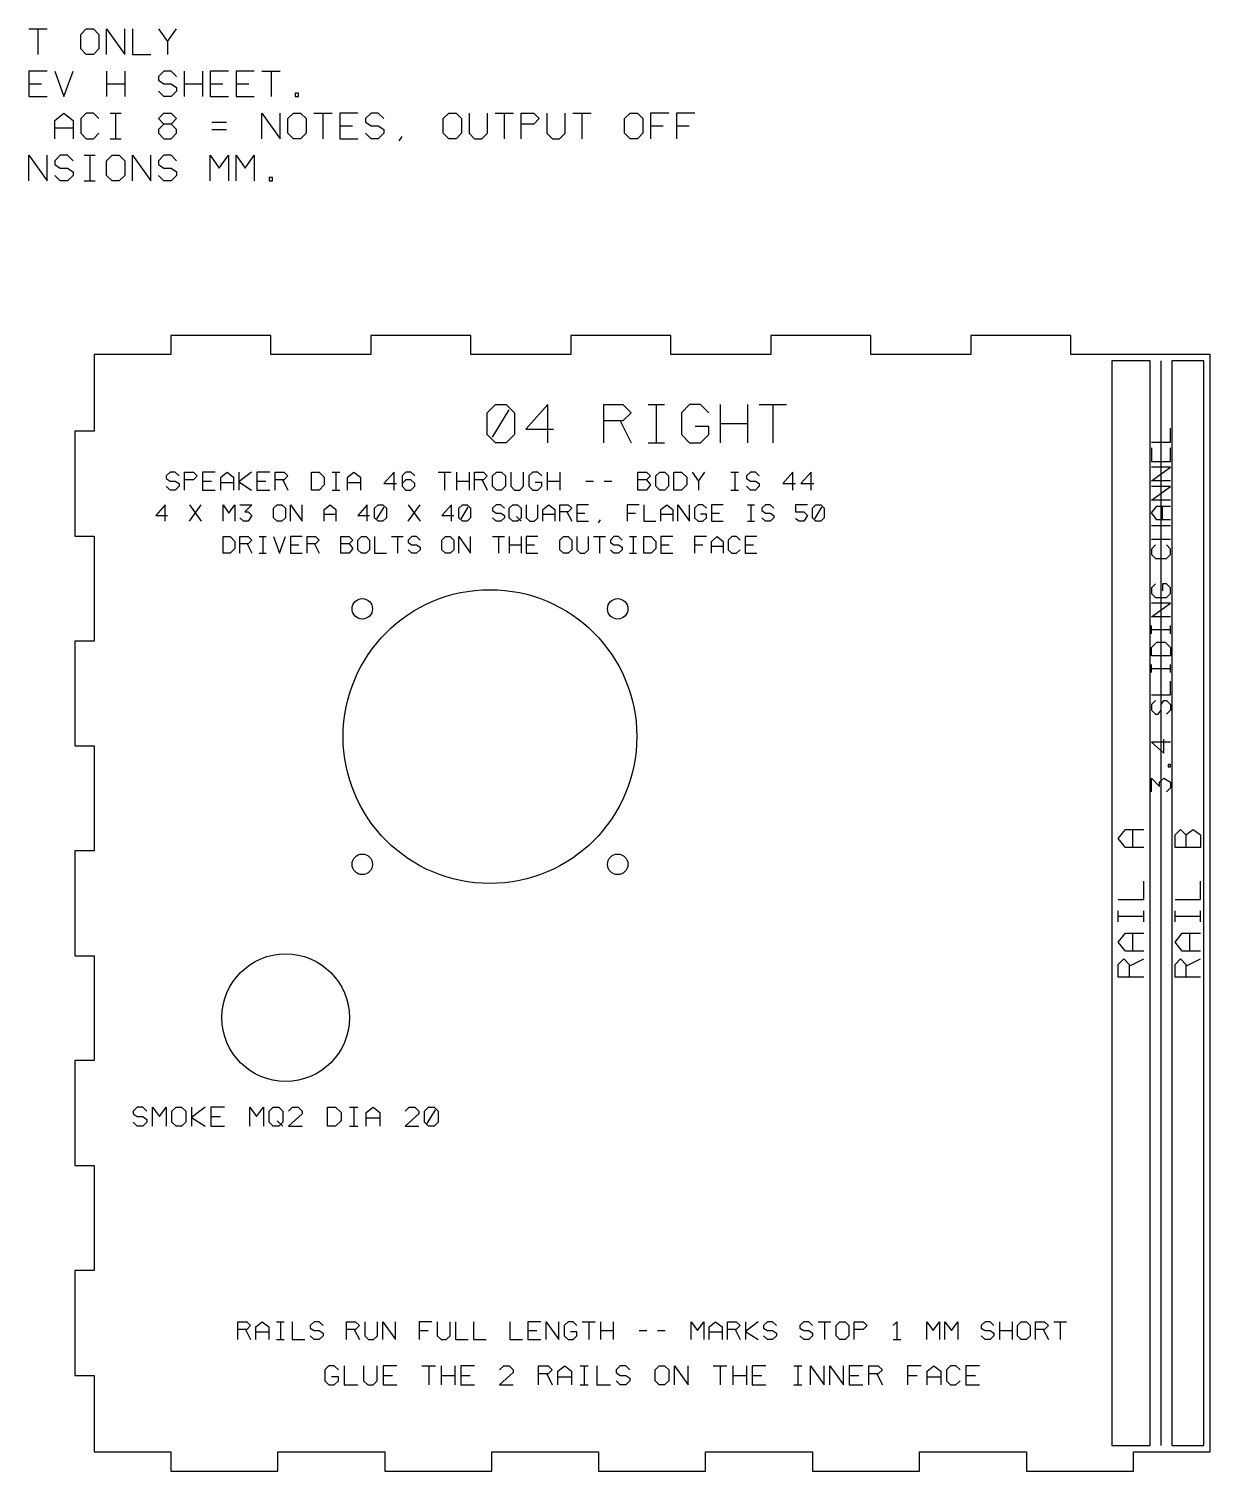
# Model space of a CAD drawing. Extents: x 10 to 378, y 10 to 236.
# Drawn here: x 192.6 to 377.6, y 10 to 235.8 of the extents above; entities that cross this region are included whole.
import ezdxf

# ---------------------------------------------------------------- set-up
doc = ezdxf.new("R2010")
doc.units = 0
for name, color, linetype in [('CUT', 1, 'Continuous'), ('ENGRAVE', 5, 'Continuous'), ('NOTES', 8, 'Continuous')]:
    doc.layers.add(name, color=color, linetype=linetype)

msp = doc.modelspace()

# ---------------------------------------------------------------- linework, layer by layer
at = {"layer": 'CUT', "color": 1}
msp.add_lwpolyline([(202.8, 13), (214.8, 13), (214.8, 10), (231.56, 10), (231.56, 13), (248.31, 13), (248.31, 10), (265.07, 10), (265.07, 13), (281.82, 13), (281.82, 10), (298.58, 10), (298.58, 13), (315.33, 13), (315.33, 10), (332.09, 10), (332.09, 13), (348.84, 13), (348.84, 10), (365.6, 10), (365.6, 13), (377.6, 13), (377.6, 184.8), (355.8, 184.8), (355.8, 187.8), (340.13, 187.8), (340.13, 184.8), (324.47, 184.8), (324.47, 187.8), (308.8, 187.8), (308.8, 184.8), (293.13, 184.8), (293.13, 187.8), (277.47, 187.8), (277.47, 184.8), (261.8, 184.8), (261.8, 187.8), (246.13, 187.8), (246.13, 184.8), (230.47, 184.8), (230.47, 187.8), (214.8, 187.8), (214.8, 184.8), (202.8, 184.8), (202.8, 172.8), (199.8, 172.8), (199.8, 156.38), (202.8, 156.38), (202.8, 139.96), (199.8, 139.96), (199.8, 123.53), (202.8, 123.53), (202.8, 107.11), (199.8, 107.11), (199.8, 90.69), (202.8, 90.69), (202.8, 74.27), (199.8, 74.27), (199.8, 57.84), (202.8, 57.84), (202.8, 41.42), (199.8, 41.42), (199.8, 25), (202.8, 25)], close=True, dxfattribs=at)
for centre, radius in [((264.8, 125), 23), ((244.8, 145), 1.6), ((284.8, 145), 1.6), ((244.8, 105), 1.6), ((284.8, 105), 1.6), ((232.8, 81), 10)]:
    msp.add_circle(centre, radius, dxfattribs=at)
at = {"layer": 'ENGRAVE', "color": 5}
for points in [[(362.2, 14), (368.2, 14), (368.2, 183.8), (362.2, 183.8)], [(371.6, 14), (376.6, 14), (376.6, 183.8), (371.6, 183.8)]]:
    msp.add_lwpolyline(points, close=True, dxfattribs=at)
for points in [[(369.9, 14), (369.9, 183.8)], [(265.64, 177), (267.36, 177), (268.64, 175.71), (268.64, 172.29), (267.36, 171), (265.64, 171), (264.36, 172.29), (264.36, 175.71), (265.64, 177)], [(265.21, 171.86), (267.79, 176.14)], [(273.87, 171), (273.87, 177), (270.44, 173.14), (274.73, 173.14)], [(282.61, 171), (282.61, 177), (285.61, 177), (286.9, 175.71), (285.61, 174.43), (282.61, 174.43)], [(289.56, 177), (292.13, 177)], [(290.84, 177), (290.84, 171)], [(299.07, 175.71), (297.79, 177), (296.07, 177), (294.79, 175.71), (294.79, 172.29), (296.07, 171), (297.79, 171), (299.07, 172.29), (299.07, 173.57), (296.93, 173.57)], [(300.87, 177), (300.87, 171)], [(305.16, 177), (305.16, 171)], [(306.96, 177), (311.24, 177)], [(309.1, 177), (309.1, 171)], [(285.19, 174.43), (286.9, 171)], [(300.87, 174), (305.16, 174)], [(368.4, 171.11), (371.4, 171.11), (371.4, 173.26)], [(289.56, 171), (292.13, 171)], [(368.4, 170.21), (368.4, 168.07), (371.4, 168.07), (371.4, 170.21)], [(369.9, 168.07), (369.9, 169.57)], [(371.4, 165.03), (368.4, 165.03), (371.4, 167.17), (368.4, 167.17)], [(216.1, 165.8), (215.5, 166.4), (214.7, 166.4), (214.1, 165.8), (214.1, 165.4), (214.7, 165), (215.5, 165), (216.1, 164.6), (216.1, 164.2), (215.5, 163.6), (214.7, 163.6), (214.1, 164.2)], [(216.94, 163.6), (216.94, 166.4), (218.34, 166.4), (218.94, 165.8), (218.34, 165.2), (216.94, 165.2)], [(221.78, 166.4), (219.78, 166.4), (219.78, 163.6), (221.78, 163.6)], [(219.78, 165), (221.18, 165)], [(222.62, 163.6), (222.62, 165.6), (223.62, 166.4), (224.62, 165.6), (224.62, 163.6)], [(225.46, 166.4), (225.46, 163.6)], [(227.46, 166.4), (225.46, 164.88)], [(225.46, 164.88), (227.46, 163.6)], [(230.3, 166.4), (228.3, 166.4), (228.3, 163.6), (230.3, 163.6)], [(228.3, 165), (229.7, 165)], [(231.14, 163.6), (231.14, 166.4), (232.54, 166.4), (233.14, 165.8), (232.54, 165.2), (231.14, 165.2)], [(232.34, 165.2), (233.14, 163.6)], [(236.82, 163.6), (236.82, 166.4), (238.02, 166.4), (238.82, 165.6), (238.82, 164.4), (238.02, 163.6), (236.82, 163.6)], [(240.06, 166.4), (241.26, 166.4)], [(240.66, 166.4), (240.66, 163.6)], [(242.5, 163.6), (242.5, 165.6), (243.5, 166.4), (244.5, 165.6), (244.5, 163.6)], [(249.78, 163.6), (249.78, 166.4), (248.18, 164.6), (250.18, 164.6)], [(253.02, 165.8), (252.42, 166.4), (251.62, 166.4), (251.02, 165.8), (251.02, 164.2), (251.62, 163.6), (252.42, 163.6), (253.02, 164.2), (253.02, 164.6), (252.42, 165.2), (251.62, 165.2), (251.02, 164.6)], [(256.7, 166.4), (258.7, 166.4)], [(257.7, 166.4), (257.7, 163.6)], [(259.54, 166.4), (259.54, 163.6)], [(259.54, 165), (261.54, 165)], [(261.54, 166.4), (261.54, 163.6)], [(262.38, 163.6), (262.38, 166.4), (263.78, 166.4), (264.38, 165.8), (263.78, 165.2), (262.38, 165.2)], [(263.58, 165.2), (264.38, 163.6)], [(265.82, 166.4), (266.62, 166.4), (267.22, 165.8), (267.22, 164.2), (266.62, 163.6), (265.82, 163.6), (265.22, 164.2), (265.22, 165.8), (265.82, 166.4)], [(268.06, 166.4), (268.06, 164.2), (268.66, 163.6), (269.46, 163.6), (270.06, 164.2), (270.06, 166.4)], [(272.9, 165.8), (272.3, 166.4), (271.5, 166.4), (270.9, 165.8), (270.9, 164.2), (271.5, 163.6), (272.3, 163.6), (272.9, 164.2), (272.9, 164.8), (271.9, 164.8)], [(273.74, 166.4), (273.74, 163.6)], [(273.74, 165), (275.74, 165)], [(275.74, 166.4), (275.74, 163.6)], [(279.82, 165), (281.02, 165)], [(282.66, 165), (283.86, 165)], [(287.94, 163.6), (287.94, 166.4), (289.34, 166.4), (289.94, 165.8), (289.34, 165.2), (287.94, 165.2)], [(289.34, 165.2), (289.94, 164.4), (289.34, 163.6), (287.94, 163.6)], [(291.38, 166.4), (292.18, 166.4), (292.78, 165.8), (292.78, 164.2), (292.18, 163.6), (291.38, 163.6), (290.78, 164.2), (290.78, 165.8), (291.38, 166.4)], [(293.62, 163.6), (293.62, 166.4), (294.82, 166.4), (295.62, 165.6), (295.62, 164.4), (294.82, 163.6), (293.62, 163.6)], [(296.46, 166.4), (297.46, 165), (298.46, 166.4)], [(297.46, 165), (297.46, 163.6)], [(302.54, 166.4), (303.74, 166.4)], [(303.14, 166.4), (303.14, 163.6)], [(306.98, 165.8), (306.38, 166.4), (305.58, 166.4), (304.98, 165.8), (304.98, 165.4), (305.58, 165), (306.38, 165), (306.98, 164.6), (306.98, 164.2), (306.38, 163.6), (305.58, 163.6), (304.98, 164.2)], [(312.26, 163.6), (312.26, 166.4), (310.66, 164.6), (312.66, 164.6)], [(315.1, 163.6), (315.1, 166.4), (313.5, 164.6), (315.5, 164.6)], [(222.62, 164.8), (224.62, 164.8)], [(240.06, 163.6), (241.26, 163.6)], [(242.5, 164.8), (244.5, 164.8)], [(302.54, 163.6), (303.74, 163.6)], [(371.4, 161.99), (368.4, 161.99), (371.4, 164.13), (368.4, 164.13)], [(213.93, 158.7), (213.93, 161.3), (212.45, 159.63), (214.3, 159.63)], [(217.72, 161.3), (219.58, 158.7)], [(217.72, 158.7), (219.58, 161.3)], [(223, 158.7), (223, 161.3), (223.92, 160), (224.85, 161.3), (224.85, 158.7)], [(225.63, 161.3), (227.49, 161.3), (226.38, 160.19), (226.93, 160.19), (227.49, 159.63), (226.93, 158.7), (226.19, 158.7), (225.63, 159.26)], [(231.46, 161.3), (232.21, 161.3), (232.76, 160.74), (232.76, 159.26), (232.21, 158.7), (231.46, 158.7), (230.91, 159.26), (230.91, 160.74), (231.46, 161.3)], [(233.54, 158.7), (233.54, 161.3), (235.4, 158.7), (235.4, 161.3)], [(238.82, 158.7), (238.82, 160.56), (239.75, 161.3), (240.68, 160.56), (240.68, 158.7)], [(245.58, 158.7), (245.58, 161.3), (244.09, 159.63), (245.95, 159.63)], [(247.29, 161.3), (248.03, 161.3), (248.59, 160.74), (248.59, 159.26), (248.03, 158.7), (247.29, 158.7), (246.73, 159.26), (246.73, 160.74), (247.29, 161.3)], [(247.1, 159.07), (248.22, 160.93)], [(252, 161.3), (253.86, 158.7)], [(252, 158.7), (253.86, 161.3)], [(258.76, 158.7), (258.76, 161.3), (257.28, 159.63), (259.14, 159.63)], [(260.47, 161.3), (261.22, 161.3), (261.77, 160.74), (261.77, 159.26), (261.22, 158.7), (260.47, 158.7), (259.92, 159.26), (259.92, 160.74), (260.47, 161.3)], [(260.29, 159.07), (261.4, 160.93)], [(267.05, 160.74), (266.49, 161.3), (265.75, 161.3), (265.19, 160.74), (265.19, 160.37), (265.75, 160), (266.49, 160), (267.05, 159.63), (267.05, 159.26), (266.49, 158.7), (265.75, 158.7), (265.19, 159.26)], [(268.38, 161.3), (269.13, 161.3), (269.68, 160.74), (269.68, 159.26), (269.13, 158.7), (268.38, 158.7), (267.83, 159.26), (267.83, 160.74), (268.38, 161.3)], [(270.46, 161.3), (270.46, 159.26), (271.02, 158.7), (271.76, 158.7), (272.32, 159.26), (272.32, 161.3)], [(273.1, 158.7), (273.1, 160.56), (274.03, 161.3), (274.96, 160.56), (274.96, 158.7)], [(275.74, 158.7), (275.74, 161.3), (277.04, 161.3), (277.6, 160.74), (277.04, 160.19), (275.74, 160.19)], [(280.23, 161.3), (278.38, 161.3), (278.38, 158.7), (280.23, 158.7)], [(288.14, 161.3), (286.29, 161.3), (286.29, 158.7)], [(288.92, 161.3), (288.92, 158.7), (290.78, 158.7)], [(291.56, 158.7), (291.56, 160.56), (292.49, 161.3), (293.42, 160.56), (293.42, 158.7)], [(294.2, 158.7), (294.2, 161.3), (296.06, 158.7), (296.06, 161.3)], [(298.69, 160.74), (298.14, 161.3), (297.39, 161.3), (296.84, 160.74), (296.84, 159.26), (297.39, 158.7), (298.14, 158.7), (298.69, 159.26), (298.69, 159.81), (297.76, 159.81)], [(301.33, 161.3), (299.47, 161.3), (299.47, 158.7), (301.33, 158.7)], [(305.12, 161.3), (306.23, 161.3)], [(305.68, 161.3), (305.68, 158.7)], [(309.24, 160.74), (308.68, 161.3), (307.94, 161.3), (307.38, 160.74), (307.38, 160.37), (307.94, 160), (308.68, 160), (309.24, 159.63), (309.24, 159.26), (308.68, 158.7), (307.94, 158.7), (307.38, 159.26)], [(314.52, 161.3), (312.66, 161.3), (312.66, 160.19), (313.96, 160.19), (314.52, 159.63), (313.96, 158.7), (313.22, 158.7), (312.66, 159.07)], [(315.85, 161.3), (316.6, 161.3), (317.15, 160.74), (317.15, 159.26), (316.6, 158.7), (315.85, 158.7), (315.3, 159.26), (315.3, 160.74), (315.85, 161.3)], [(315.67, 159.07), (316.78, 160.93)], [(371.4, 158.94), (369.26, 158.94), (368.4, 160.01), (369.26, 161.09), (371.4, 161.09)], [(370.11, 158.94), (370.11, 161.09)], [(238.82, 159.81), (240.68, 159.81)], [(268.94, 159.44), (269.68, 158.7)], [(273.1, 159.81), (274.96, 159.81)], [(276.85, 160.19), (277.6, 158.7)], [(278.38, 160), (279.68, 160)], [(282.05, 158.92), (281.76, 158.48)], [(286.29, 160), (287.59, 160)], [(291.56, 159.81), (293.42, 159.81)], [(299.47, 160), (300.77, 160)], [(305.12, 158.7), (306.23, 158.7)], [(223, 153.7), (223, 156.3), (224.11, 156.3), (224.85, 155.56), (224.85, 154.44), (224.11, 153.7), (223, 153.7)], [(225.63, 153.7), (225.63, 156.3), (226.93, 156.3), (227.49, 155.74), (226.93, 155.19), (225.63, 155.19)], [(228.64, 156.3), (229.76, 156.3)], [(229.2, 156.3), (229.2, 153.7)], [(230.91, 156.3), (231.84, 153.7), (232.76, 156.3)], [(235.4, 156.3), (233.54, 156.3), (233.54, 153.7), (235.4, 153.7)], [(236.18, 153.7), (236.18, 156.3), (237.48, 156.3), (238.04, 155.74), (237.48, 155.19), (236.18, 155.19)], [(241.46, 153.7), (241.46, 156.3), (242.76, 156.3), (243.31, 155.74), (242.76, 155.19), (241.46, 155.19)], [(244.65, 156.3), (245.39, 156.3), (245.95, 155.74), (245.95, 154.26), (245.39, 153.7), (244.65, 153.7), (244.09, 154.26), (244.09, 155.74), (244.65, 156.3)], [(246.73, 156.3), (246.73, 153.7), (248.59, 153.7)], [(249.37, 156.3), (251.22, 156.3)], [(250.3, 156.3), (250.3, 153.7)], [(253.86, 155.74), (253.3, 156.3), (252.56, 156.3), (252, 155.74), (252, 155.37), (252.56, 155), (253.3, 155), (253.86, 154.63), (253.86, 154.26), (253.3, 153.7), (252.56, 153.7), (252, 154.26)], [(257.84, 156.3), (258.58, 156.3), (259.14, 155.74), (259.14, 154.26), (258.58, 153.7), (257.84, 153.7), (257.28, 154.26), (257.28, 155.74), (257.84, 156.3)], [(259.92, 153.7), (259.92, 156.3), (261.77, 153.7), (261.77, 156.3)], [(265.19, 156.3), (267.05, 156.3)], [(266.12, 156.3), (266.12, 153.7)], [(267.83, 156.3), (267.83, 153.7)], [(269.68, 156.3), (269.68, 153.7)], [(272.32, 156.3), (270.46, 156.3), (270.46, 153.7), (272.32, 153.7)], [(276.3, 156.3), (277.04, 156.3), (277.6, 155.74), (277.6, 154.26), (277.04, 153.7), (276.3, 153.7), (275.74, 154.26), (275.74, 155.74), (276.3, 156.3)], [(278.38, 156.3), (278.38, 154.26), (278.93, 153.7), (279.68, 153.7), (280.23, 154.26), (280.23, 156.3)], [(281.01, 156.3), (282.87, 156.3)], [(281.94, 156.3), (281.94, 153.7)], [(285.51, 155.74), (284.95, 156.3), (284.21, 156.3), (283.65, 155.74), (283.65, 155.37), (284.21, 155), (284.95, 155), (285.51, 154.63), (285.51, 154.26), (284.95, 153.7), (284.21, 153.7), (283.65, 154.26)], [(286.66, 156.3), (287.77, 156.3)], [(287.22, 156.3), (287.22, 153.7)], [(288.92, 153.7), (288.92, 156.3), (290.04, 156.3), (290.78, 155.56), (290.78, 154.44), (290.04, 153.7), (288.92, 153.7)], [(293.42, 156.3), (291.56, 156.3), (291.56, 153.7), (293.42, 153.7)], [(298.69, 156.3), (296.84, 156.3), (296.84, 153.7)], [(299.47, 153.7), (299.47, 155.56), (300.4, 156.3), (301.33, 155.56), (301.33, 153.7)], [(303.97, 155.74), (303.41, 156.3), (302.67, 156.3), (302.11, 155.74), (302.11, 154.26), (302.67, 153.7), (303.41, 153.7), (303.97, 154.26)], [(306.6, 156.3), (304.75, 156.3), (304.75, 153.7), (306.6, 153.7)], [(368.4, 158.04), (371.4, 158.04)], [(368.4, 155.9), (371.4, 155.9)], [(369.9, 155.9), (369.9, 158.04)], [(226.75, 155.19), (227.49, 153.7)], [(228.64, 153.7), (229.76, 153.7)], [(233.54, 155), (234.84, 155)], [(237.3, 155.19), (238.04, 153.7)], [(242.76, 155.19), (243.31, 154.44), (242.76, 153.7), (241.46, 153.7)], [(267.83, 155), (269.68, 155)], [(270.46, 155), (271.76, 155)], [(286.66, 153.7), (287.77, 153.7)], [(291.56, 155), (292.86, 155)], [(296.84, 155), (298.14, 155)], [(299.47, 154.81), (301.33, 154.81)], [(304.75, 155), (306.05, 155)], [(369.04, 155), (368.4, 154.36), (368.4, 153.5), (369.04, 152.86), (370.76, 152.86), (371.4, 153.5), (371.4, 154.36), (370.76, 155)], [(369.04, 148.91), (368.4, 148.27), (368.4, 147.41), (369.04, 146.77), (370.76, 146.77), (371.4, 147.41), (371.4, 148.27), (370.76, 148.91), (370.11, 148.91), (370.11, 147.84)], [(371.4, 143.73), (368.4, 143.73), (371.4, 145.87), (368.4, 145.87)], [(368.4, 141.11), (368.4, 142.4)], [(371.4, 141.11), (371.4, 142.4)], [(368.4, 141.76), (371.4, 141.76)], [(371.4, 137.64), (368.4, 137.64), (368.4, 138.93), (369.26, 139.79), (370.54, 139.79), (371.4, 138.93), (371.4, 137.64)], [(368.4, 135.03), (368.4, 136.31)], [(368.4, 135.67), (371.4, 135.67)], [(371.4, 135.03), (371.4, 136.31)], [(368.4, 131.56), (371.4, 131.56), (371.4, 133.7)], [(369.04, 130.66), (368.4, 130.01), (368.4, 129.16), (369.04, 128.51), (369.47, 128.51), (369.9, 129.16), (369.9, 130.01), (370.33, 130.66), (370.76, 130.66), (371.4, 130.01), (371.4, 129.16), (370.76, 128.51)], [(371.4, 124.14), (368.4, 124.14), (370.33, 122.43), (370.33, 124.57)], [(371.4, 120.24), (371.4, 120.63), (371.01, 120.63), (371.01, 120.24), (371.4, 120.24)], [(368.4, 116.34), (368.4, 118.49), (369.69, 117.2), (369.69, 117.84), (370.33, 118.49), (371.4, 117.84), (371.4, 116.99), (370.76, 116.34)], [(367.2, 107.61), (364.34, 107.61), (363.2, 109.04), (364.34, 110.47), (367.2, 110.47)], [(365.49, 107.61), (365.49, 110.47)], [(376.1, 107.61), (372.1, 107.61), (372.1, 109.61), (372.96, 110.47), (373.81, 109.61), (373.81, 107.61)], [(373.81, 109.61), (374.96, 110.47), (376.1, 109.61), (376.1, 107.61)], [(363.2, 99.5), (367.2, 99.5), (367.2, 102.36)], [(372.1, 99.5), (376.1, 99.5), (376.1, 102.36)], [(363.2, 96.01), (363.2, 97.73)], [(367.2, 96.01), (367.2, 97.73)], [(372.1, 96.01), (372.1, 97.73)], [(376.1, 96.01), (376.1, 97.73)], [(363.2, 96.87), (367.2, 96.87)], [(372.1, 96.87), (376.1, 96.87)], [(367.2, 91.39), (364.34, 91.39), (363.2, 92.81), (364.34, 94.24), (367.2, 94.24)], [(365.49, 91.39), (365.49, 94.24)], [(376.1, 91.39), (373.24, 91.39), (372.1, 92.81), (373.24, 94.24), (376.1, 94.24)], [(374.39, 91.39), (374.39, 94.24)], [(367.2, 87.33), (363.2, 87.33), (363.2, 89.33), (364.06, 90.19), (364.91, 89.33), (364.91, 87.33)], [(364.91, 89.04), (367.2, 90.19)], [(376.1, 87.33), (372.1, 87.33), (372.1, 89.33), (372.96, 90.19), (373.81, 89.33), (373.81, 87.33)], [(373.81, 89.04), (376.1, 90.19)], [(211.05, 66.36), (210.41, 67), (209.55, 67), (208.91, 66.36), (208.91, 65.93), (209.55, 65.5), (210.41, 65.5), (211.05, 65.07), (211.05, 64.64), (210.41, 64), (209.55, 64), (208.91, 64.64)], [(211.95, 64), (211.95, 67), (213.02, 65.5), (214.09, 67), (214.09, 64)], [(215.64, 67), (216.49, 67), (217.14, 66.36), (217.14, 64.64), (216.49, 64), (215.64, 64), (214.99, 64.64), (214.99, 66.36), (215.64, 67)], [(218.04, 67), (218.04, 64)], [(220.18, 67), (218.04, 65.37)], [(223.22, 67), (221.08, 67), (221.08, 64), (223.22, 64)], [(221.08, 65.5), (222.58, 65.5)], [(227.16, 64), (227.16, 67), (228.24, 65.5), (229.31, 67), (229.31, 64)], [(230.85, 67), (231.71, 67), (232.35, 66.36), (232.35, 64.64), (231.71, 64), (230.85, 64), (230.21, 64.64), (230.21, 66.36), (230.85, 67)], [(233.25, 66.36), (233.89, 67), (234.75, 67), (235.39, 66.36), (235.39, 65.93), (233.25, 64), (235.39, 64)], [(239.34, 64), (239.34, 67), (240.62, 67), (241.48, 66.14), (241.48, 64.86), (240.62, 64), (239.34, 64)], [(242.81, 67), (244.09, 67)], [(243.45, 67), (243.45, 64)], [(245.42, 64), (245.42, 66.14), (246.49, 67), (247.56, 66.14), (247.56, 64)], [(251.51, 66.36), (252.15, 67), (253.01, 67), (253.65, 66.36), (253.65, 65.93), (251.51, 64), (253.65, 64)], [(255.19, 67), (256.05, 67), (256.69, 66.36), (256.69, 64.64), (256.05, 64), (255.19, 64), (254.55, 64.64), (254.55, 66.36), (255.19, 67)], [(254.98, 64.43), (256.26, 66.57)], [(218.04, 65.37), (220.18, 64)], [(231.49, 64.86), (232.35, 64)], [(242.81, 64), (244.09, 64)], [(245.42, 65.29), (247.56, 65.29)], [(225.3, 30.6), (225.3, 33.4), (226.7, 33.4), (227.3, 32.8), (226.7, 32.2), (225.3, 32.2)], [(226.5, 32.2), (227.3, 30.6)], [(228.14, 30.6), (228.14, 32.6), (229.14, 33.4), (230.14, 32.6), (230.14, 30.6)], [(228.14, 31.8), (230.14, 31.8)], [(231.38, 33.4), (232.58, 33.4)], [(231.98, 33.4), (231.98, 30.6)], [(233.82, 33.4), (233.82, 30.6), (235.82, 30.6)], [(238.66, 32.8), (238.06, 33.4), (237.26, 33.4), (236.66, 32.8), (236.66, 32.4), (237.26, 32), (238.06, 32), (238.66, 31.6), (238.66, 31.2), (238.06, 30.6), (237.26, 30.6), (236.66, 31.2)], [(242.34, 30.6), (242.34, 33.4), (243.74, 33.4), (244.34, 32.8), (243.74, 32.2), (242.34, 32.2)], [(243.54, 32.2), (244.34, 30.6)], [(245.18, 33.4), (245.18, 31.2), (245.78, 30.6), (246.58, 30.6), (247.18, 31.2), (247.18, 33.4)], [(248.02, 30.6), (248.02, 33.4), (250.02, 30.6), (250.02, 33.4)], [(255.7, 33.4), (253.7, 33.4), (253.7, 30.6)], [(253.7, 32), (255.1, 32)], [(256.54, 33.4), (256.54, 31.2), (257.14, 30.6), (257.94, 30.6), (258.54, 31.2), (258.54, 33.4)], [(259.38, 33.4), (259.38, 30.6), (261.38, 30.6)], [(262.22, 33.4), (262.22, 30.6), (264.22, 30.6)], [(267.9, 33.4), (267.9, 30.6), (269.9, 30.6)], [(272.74, 33.4), (270.74, 33.4), (270.74, 30.6), (272.74, 30.6)], [(270.74, 32), (272.14, 32)], [(273.58, 30.6), (273.58, 33.4), (275.58, 30.6), (275.58, 33.4)], [(278.42, 32.8), (277.82, 33.4), (277.02, 33.4), (276.42, 32.8), (276.42, 31.2), (277.02, 30.6), (277.82, 30.6), (278.42, 31.2), (278.42, 31.8), (277.42, 31.8)], [(279.26, 33.4), (281.26, 33.4)], [(280.26, 33.4), (280.26, 30.6)], [(282.1, 33.4), (282.1, 30.6)], [(282.1, 32), (284.1, 32)], [(284.1, 33.4), (284.1, 30.6)], [(288.18, 32), (289.38, 32)], [(291.02, 32), (292.22, 32)], [(296.3, 30.6), (296.3, 33.4), (297.3, 32), (298.3, 33.4), (298.3, 30.6)], [(299.14, 30.6), (299.14, 32.6), (300.14, 33.4), (301.14, 32.6), (301.14, 30.6)], [(299.14, 31.8), (301.14, 31.8)], [(301.98, 30.6), (301.98, 33.4), (303.38, 33.4), (303.98, 32.8), (303.38, 32.2), (301.98, 32.2)], [(303.18, 32.2), (303.98, 30.6)], [(304.82, 33.4), (304.82, 30.6)], [(306.82, 33.4), (304.82, 31.88)], [(304.82, 31.88), (306.82, 30.6)], [(309.66, 32.8), (309.06, 33.4), (308.26, 33.4), (307.66, 32.8), (307.66, 32.4), (308.26, 32), (309.06, 32), (309.66, 31.6), (309.66, 31.2), (309.06, 30.6), (308.26, 30.6), (307.66, 31.2)], [(315.34, 32.8), (314.74, 33.4), (313.94, 33.4), (313.34, 32.8), (313.34, 32.4), (313.94, 32), (314.74, 32), (315.34, 31.6), (315.34, 31.2), (314.74, 30.6), (313.94, 30.6), (313.34, 31.2)], [(316.18, 33.4), (318.18, 33.4)], [(317.18, 33.4), (317.18, 30.6)], [(319.62, 33.4), (320.42, 33.4), (321.02, 32.8), (321.02, 31.2), (320.42, 30.6), (319.62, 30.6), (319.02, 31.2), (319.02, 32.8), (319.62, 33.4)], [(321.86, 30.6), (321.86, 33.4), (323.26, 33.4), (323.86, 32.8), (323.26, 32.2), (321.86, 32.2)], [(327.94, 32.8), (328.54, 33.4), (328.54, 30.6)], [(333.22, 30.6), (333.22, 33.4), (334.22, 32), (335.22, 33.4), (335.22, 30.6)], [(336.06, 30.6), (336.06, 33.4), (337.06, 32), (338.06, 33.4), (338.06, 30.6)], [(343.74, 32.8), (343.14, 33.4), (342.34, 33.4), (341.74, 32.8), (341.74, 32.4), (342.34, 32), (343.14, 32), (343.74, 31.6), (343.74, 31.2), (343.14, 30.6), (342.34, 30.6), (341.74, 31.2)], [(344.58, 33.4), (344.58, 30.6)], [(344.58, 32), (346.58, 32)], [(346.58, 33.4), (346.58, 30.6)], [(348.02, 33.4), (348.82, 33.4), (349.42, 32.8), (349.42, 31.2), (348.82, 30.6), (348.02, 30.6), (347.42, 31.2), (347.42, 32.8), (348.02, 33.4)], [(350.26, 30.6), (350.26, 33.4), (351.66, 33.4), (352.26, 32.8), (351.66, 32.2), (350.26, 32.2)], [(351.46, 32.2), (352.26, 30.6)], [(353.1, 33.4), (355.1, 33.4)], [(354.1, 33.4), (354.1, 30.6)], [(231.38, 30.6), (232.58, 30.6)], [(327.94, 30.6), (329.14, 30.6)], [(241.06, 25.86), (240.42, 26.5), (239.56, 26.5), (238.92, 25.86), (238.92, 24.14), (239.56, 23.5), (240.42, 23.5), (241.06, 24.14), (241.06, 24.79), (239.99, 24.79)], [(241.96, 26.5), (241.96, 23.5), (244.11, 23.5)], [(245.01, 26.5), (245.01, 24.14), (245.65, 23.5), (246.51, 23.5), (247.15, 24.14), (247.15, 26.5)], [(250.19, 26.5), (248.05, 26.5), (248.05, 23.5), (250.19, 23.5)], [(248.05, 25), (249.55, 25)], [(254.14, 26.5), (256.28, 26.5)], [(255.21, 26.5), (255.21, 23.5)], [(257.18, 26.5), (257.18, 23.5)], [(257.18, 25), (259.32, 25)], [(259.32, 26.5), (259.32, 23.5)], [(262.36, 26.5), (260.22, 26.5), (260.22, 23.5), (262.36, 23.5)], [(260.22, 25), (261.72, 25)], [(266.31, 25.86), (266.95, 26.5), (267.81, 26.5), (268.45, 25.86), (268.45, 25.43), (266.31, 23.5), (268.45, 23.5)], [(272.39, 23.5), (272.39, 26.5), (273.89, 26.5), (274.54, 25.86), (273.89, 25.21), (272.39, 25.21)], [(273.68, 25.21), (274.54, 23.5)], [(275.44, 23.5), (275.44, 25.64), (276.51, 26.5), (277.58, 25.64), (277.58, 23.5)], [(278.91, 26.5), (280.19, 26.5)], [(279.55, 26.5), (279.55, 23.5)], [(281.52, 26.5), (281.52, 23.5), (283.66, 23.5)], [(286.71, 25.86), (286.06, 26.5), (285.21, 26.5), (284.56, 25.86), (284.56, 25.43), (285.21, 25), (286.06, 25), (286.71, 24.57), (286.71, 24.14), (286.06, 23.5), (285.21, 23.5), (284.56, 24.14)], [(291.29, 26.5), (292.15, 26.5), (292.79, 25.86), (292.79, 24.14), (292.15, 23.5), (291.29, 23.5), (290.65, 24.14), (290.65, 25.86), (291.29, 26.5)], [(293.69, 23.5), (293.69, 26.5), (295.84, 23.5), (295.84, 26.5)], [(299.78, 26.5), (301.92, 26.5)], [(300.85, 26.5), (300.85, 23.5)], [(302.82, 26.5), (302.82, 23.5)], [(302.82, 25), (304.96, 25)], [(304.96, 26.5), (304.96, 23.5)], [(308.01, 26.5), (305.86, 26.5), (305.86, 23.5), (308.01, 23.5)], [(305.86, 25), (307.36, 25)], [(312.38, 26.5), (313.66, 26.5)], [(313.02, 26.5), (313.02, 23.5)], [(314.99, 23.5), (314.99, 26.5), (317.14, 23.5), (317.14, 26.5)], [(318.04, 23.5), (318.04, 26.5), (320.18, 23.5), (320.18, 26.5)], [(323.22, 26.5), (321.08, 26.5), (321.08, 23.5), (323.22, 23.5)], [(321.08, 25), (322.58, 25)], [(324.12, 23.5), (324.12, 26.5), (325.62, 26.5), (326.26, 25.86), (325.62, 25.21), (324.12, 25.21)], [(325.41, 25.21), (326.26, 23.5)], [(332.35, 26.5), (330.21, 26.5), (330.21, 23.5)], [(330.21, 25), (331.71, 25)], [(333.25, 23.5), (333.25, 25.64), (334.32, 26.5), (335.39, 25.64), (335.39, 23.5)], [(338.44, 25.86), (337.79, 26.5), (336.94, 26.5), (336.29, 25.86), (336.29, 24.14), (336.94, 23.5), (337.79, 23.5), (338.44, 24.14)], [(341.48, 26.5), (339.34, 26.5), (339.34, 23.5), (341.48, 23.5)], [(339.34, 25), (340.84, 25)], [(275.44, 24.79), (277.58, 24.79)], [(278.91, 23.5), (280.19, 23.5)], [(312.38, 23.5), (313.66, 23.5)], [(333.25, 24.79), (335.39, 24.79)]]:
    msp.add_lwpolyline(points, dxfattribs=at)
at = {"layer": 'NOTES', "color": 8}
for points in [[(192.57, 235.8), (195.43, 235.8)], [(194, 235.8), (194, 231.8)], [(201.54, 235.8), (202.69, 235.8), (203.54, 234.94), (203.54, 232.66), (202.69, 231.8), (201.54, 231.8), (200.69, 232.66), (200.69, 234.94), (201.54, 235.8)], [(204.74, 231.8), (204.74, 235.8), (207.6, 231.8), (207.6, 235.8)], [(208.8, 235.8), (208.8, 231.8), (211.66, 231.8)], [(212.86, 235.8), (214.29, 233.8), (215.71, 235.8)], [(214.29, 233.8), (214.29, 231.8)], [(195.43, 229.2), (192.57, 229.2), (192.57, 225.2), (195.43, 225.2)], [(196.63, 229.2), (198.06, 225.2), (199.49, 229.2)], [(204.74, 229.2), (204.74, 225.2)], [(207.6, 229.2), (207.6, 225.2)], [(215.71, 228.34), (214.86, 229.2), (213.71, 229.2), (212.86, 228.34), (212.86, 227.77), (213.71, 227.2), (214.86, 227.2), (215.71, 226.63), (215.71, 226.06), (214.86, 225.2), (213.71, 225.2), (212.86, 226.06)], [(216.91, 229.2), (216.91, 225.2)], [(219.77, 229.2), (219.77, 225.2)], [(223.83, 229.2), (220.97, 229.2), (220.97, 225.2), (223.83, 225.2)], [(227.89, 229.2), (225.03, 229.2), (225.03, 225.2), (227.89, 225.2)], [(229.09, 229.2), (231.94, 229.2)], [(230.51, 229.2), (230.51, 225.2)], [(192.57, 227.2), (194.57, 227.2)], [(204.74, 227.2), (207.6, 227.2)], [(216.91, 227.2), (219.77, 227.2)], [(220.97, 227.2), (222.97, 227.2)], [(225.03, 227.2), (227.03, 227.2)], [(234.29, 225.2), (234.8, 225.2), (234.8, 225.71), (234.29, 225.71), (234.29, 225.2)], [(196.63, 218.6), (196.63, 221.46), (198.06, 222.6), (199.49, 221.46), (199.49, 218.6)], [(203.54, 221.74), (202.69, 222.6), (201.54, 222.6), (200.69, 221.74), (200.69, 219.46), (201.54, 218.6), (202.69, 218.6), (203.54, 219.46)], [(205.31, 222.6), (207.03, 222.6)], [(206.17, 222.6), (206.17, 218.6)], [(213.71, 220.89), (212.86, 221.74), (213.71, 222.6), (214.86, 222.6), (215.71, 221.74), (214.86, 220.89), (213.71, 220.89), (212.86, 220.03), (212.86, 219.46), (213.71, 218.6), (214.86, 218.6), (215.71, 219.46), (215.71, 220.03), (214.86, 220.89)], [(229.09, 218.6), (229.09, 222.6), (231.94, 218.6), (231.94, 222.6)], [(234, 222.6), (235.14, 222.6), (236, 221.74), (236, 219.46), (235.14, 218.6), (234, 218.6), (233.14, 219.46), (233.14, 221.74), (234, 222.6)], [(237.2, 222.6), (240.06, 222.6)], [(238.63, 222.6), (238.63, 218.6)], [(244.11, 222.6), (241.26, 222.6), (241.26, 218.6), (244.11, 218.6)], [(248.17, 221.74), (247.31, 222.6), (246.17, 222.6), (245.31, 221.74), (245.31, 221.17), (246.17, 220.6), (247.31, 220.6), (248.17, 220.03), (248.17, 219.46), (247.31, 218.6), (246.17, 218.6), (245.31, 219.46)], [(258.34, 222.6), (259.49, 222.6), (260.34, 221.74), (260.34, 219.46), (259.49, 218.6), (258.34, 218.6), (257.49, 219.46), (257.49, 221.74), (258.34, 222.6)], [(261.54, 222.6), (261.54, 219.46), (262.4, 218.6), (263.54, 218.6), (264.4, 219.46), (264.4, 222.6)], [(265.6, 222.6), (268.46, 222.6)], [(267.03, 222.6), (267.03, 218.6)], [(269.66, 218.6), (269.66, 222.6), (271.66, 222.6), (272.51, 221.74), (271.66, 220.89), (269.66, 220.89)], [(273.71, 222.6), (273.71, 219.46), (274.57, 218.6), (275.71, 218.6), (276.57, 219.46), (276.57, 222.6)], [(277.77, 222.6), (280.63, 222.6)], [(279.2, 222.6), (279.2, 218.6)], [(286.74, 222.6), (287.89, 222.6), (288.74, 221.74), (288.74, 219.46), (287.89, 218.6), (286.74, 218.6), (285.89, 219.46), (285.89, 221.74), (286.74, 222.6)], [(292.8, 222.6), (289.94, 222.6), (289.94, 218.6)], [(296.86, 222.6), (294, 222.6), (294, 218.6)], [(196.63, 220.31), (199.49, 220.31)], [(221.26, 221.17), (223.54, 221.17)], [(221.26, 220.03), (223.54, 220.03)], [(241.26, 220.6), (243.26, 220.6)], [(289.94, 220.6), (291.94, 220.6)], [(294, 220.6), (296, 220.6)], [(205.31, 218.6), (207.03, 218.6)], [(250.97, 218.94), (250.51, 218.26)], [(192.57, 212), (192.57, 216), (195.43, 212), (195.43, 216)], [(199.49, 215.14), (198.63, 216), (197.49, 216), (196.63, 215.14), (196.63, 214.57), (197.49, 214), (198.63, 214), (199.49, 213.43), (199.49, 212.86), (198.63, 212), (197.49, 212), (196.63, 212.86)], [(201.26, 216), (202.97, 216)], [(202.11, 216), (202.11, 212)], [(205.6, 216), (206.74, 216), (207.6, 215.14), (207.6, 212.86), (206.74, 212), (205.6, 212), (204.74, 212.86), (204.74, 215.14), (205.6, 216)], [(208.8, 212), (208.8, 216), (211.66, 212), (211.66, 216)], [(215.71, 215.14), (214.86, 216), (213.71, 216), (212.86, 215.14), (212.86, 214.57), (213.71, 214), (214.86, 214), (215.71, 213.43), (215.71, 212.86), (214.86, 212), (213.71, 212), (212.86, 212.86)], [(220.97, 212), (220.97, 216), (222.4, 214), (223.83, 216), (223.83, 212)], [(225.03, 212), (225.03, 216), (226.46, 214), (227.89, 216), (227.89, 212)], [(230.23, 212), (230.74, 212), (230.74, 212.51), (230.23, 212.51), (230.23, 212)], [(201.26, 212), (202.97, 212)]]:
    msp.add_lwpolyline(points, dxfattribs=at)

doc.saveas('drawing.dxf')
